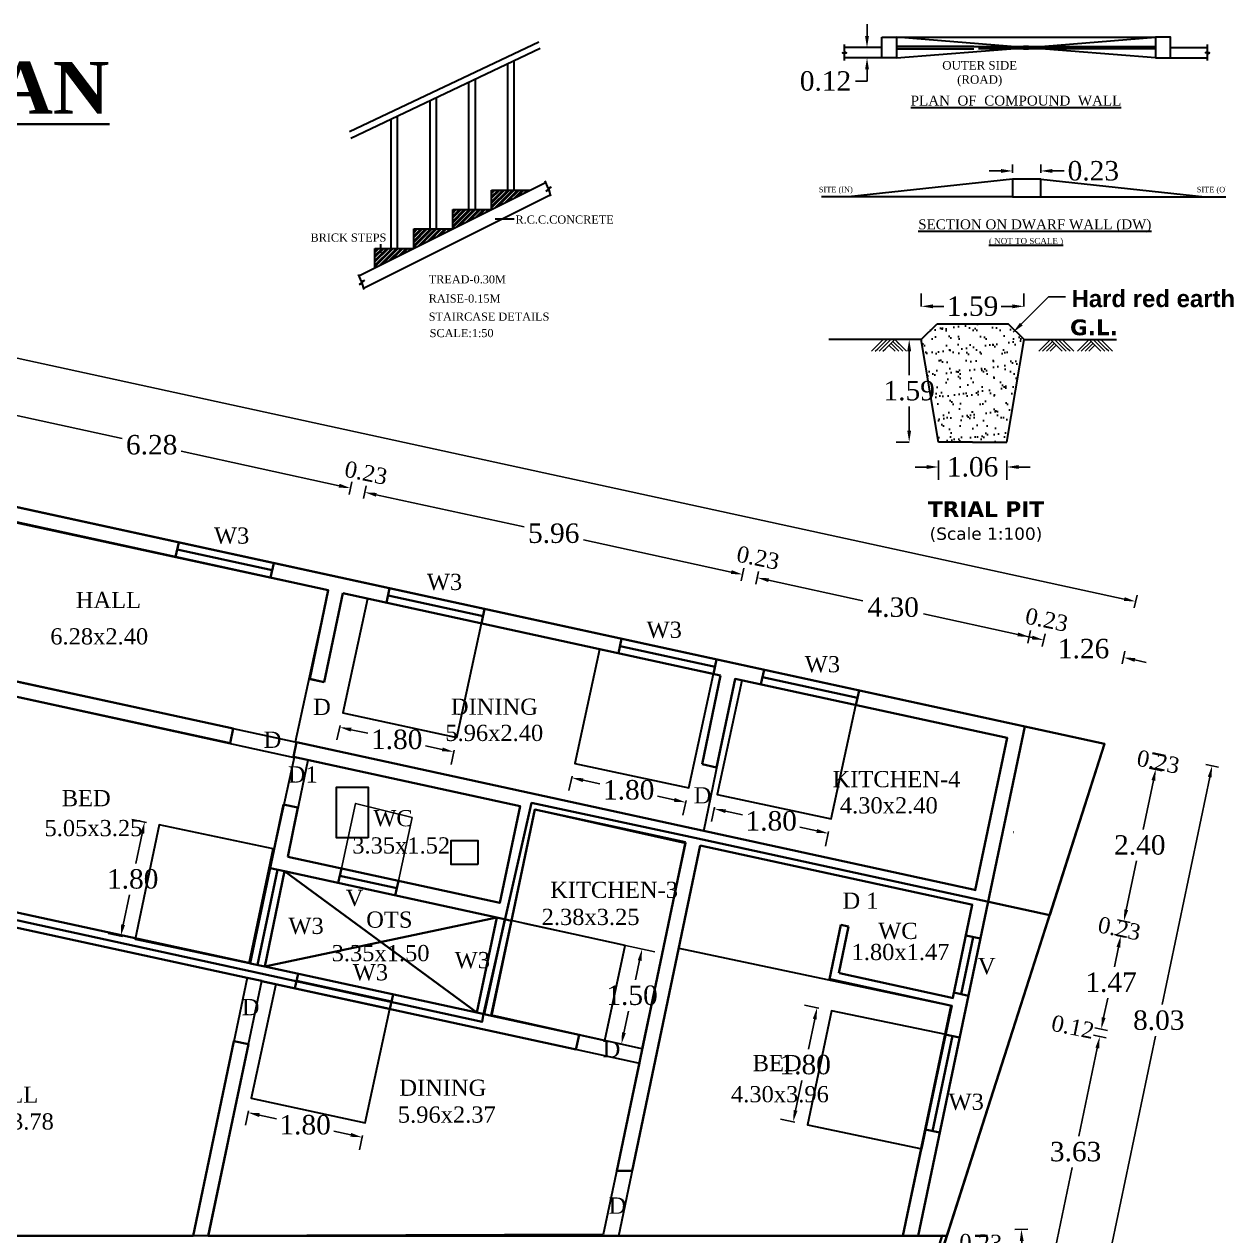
# Model space of a CAD drawing. Header units: metres. Extents: x 915 to 5569, y -1565 to 175.
# Drawn here: x 5459.63 to 5478.06, y -1426.22 to -1407.51 of the extents above; entities that cross this region are included whole.
import ezdxf

# ---------------------------------------------------------------- set-up
doc = ezdxf.new("R2010")
doc.units = ezdxf.units.M
doc.header["$MEASUREMENT"] = 0
doc.header["$PDMODE"] = 98
for name, color, linetype in [('BLK_1_FLR_1_BLT_UP_AREA', 18, 'Continuous'), ('BLK_1_FLR_1_BLT_UP_AREA_DEDUCT', 7, 'Continuous'), ('BLK_1_FLR_1_REGULAR_ROOM', 7, 'Continuous'), ('BLK_1_FLR_1_WATER_CLOSET', 3, 'Continuous'), ('BLK_1_FLR_2_ROOF_AREA', 54, 'Continuous'), ('MAIN_GATE', 57, 'Continuous'), ('TOILET_VENTILATION', 7, 'Continuous')]:
    doc.layers.add(name, color=color, linetype=linetype)
for name, color, linetype, lineweight in [('BLK_1_FLR_1_KITCHEN', 163, 'Continuous', 0), ('BLK_1_FLR_1_UNITFA_1', 7, 'Continuous', 0), ('BLK_1_FLR_1_WASH', 243, 'Continuous', 5)]:
    doc.layers.add(name, color=color, linetype=linetype, lineweight=lineweight)
doc.styles.add('SMS1', font='arialbd.ttf', dxfattribs={"height": 0.25})
doc.styles.get("Standard").update_dxf_attribs({"font": 'times.ttf'})
doc.dimstyles.get("Standard").update_dxf_attribs({"dimtxt": 0.3, "dimasz": 0.18, "dimexe": 0.1, "dimexo": 0.1, "dimgap": 0.09, "dimtad": 0, "dimtih": 1, "dimtoh": 1, "dimzin": 0, "dimdsep": 46, "dimtxsty": 'Standard', "dimcen": 0.09, "dimadec": 0, "dimazin": 0, "dimtfac": 1, "dimtofl": 0, "dimtmove": 0, "dimatfit": 3, "dimfxl": 0, "dimtolj": 1, "dimtzin": 0, "dimarcsym": 0})
doc.dimstyles.new('STANDARD$0', dxfattribs={"dimtxt": 0.3, "dimasz": 0.18, "dimexe": 0.1, "dimexo": 0.1, "dimgap": 0.09, "dimtad": 0, "dimtih": 1, "dimtoh": 1, "dimzin": 1, "dimdsep": 46, "dimtxsty": 'Standard', "dimcen": 0.1, "dimadec": 3, "dimazin": 0, "dimtfac": 1, "dimtofl": 0, "dimtmove": 0, "dimatfit": 3, "dimfxl": 0, "dimtolj": 1, "dimtzin": 0, "dimarcsym": 0})
pattern_1 = [(45, (4970.56544, -1279.58956), (-0.037123106, 0.037123106), []), (45, (4970.59019, -1279.58956), (-0.037123106, 0.037123106), [])]

# ---------------------------------------------------------------- blocks, each defined once
blk = doc.blocks.new('*D84')
at = {"color": 0, "lineweight": -2, "ltscale": 5}
for p, q in [((5458.506, -1413.437), (5458.548, -1413.242)), ((5458.703, -1413.378), (5461.14, -1413.909)), ((5464.487, -1414.638), (5462.05, -1414.107)), ((5464.642, -1414.774), (5464.685, -1414.578))]:
    blk.add_line(p, q, dxfattribs=at)
at = {"color": 0, "lineweight": 35, "ltscale": 5}
for points in [[(5458.709, -1413.349), (5458.696, -1413.407), (5458.527, -1413.34)], [(5464.494, -1414.608), (5464.481, -1414.667), (5464.663, -1414.676)]]:
    blk.add_solid(points, dxfattribs=at)
at = {"layer": 'Defpoints', "color": 0, "lineweight": 35, "ltscale": 5}
for p in [(5464.663, -1414.676), (5458.184, -1414.913), (5464.32, -1416.25)]:
    blk.add_point(p, dxfattribs=at)
at = {"color": 0, "lineweight": 35, "ltscale": 5, "insert": (5461.595, -1414.008), "char_height": 0.3, "attachment_point": 5}
blk.add_mtext('\\A1;6.28', dxfattribs=at)
blk = doc.blocks.new('*D85')
at = {"color": 0, "lineweight": -2, "ltscale": 5}
for p, q in [((5464.864, -1414.837), (5464.906, -1414.642)), ((5465.061, -1414.778), (5467.34, -1415.274)), ((5470.536, -1415.971), (5468.257, -1415.474)), ((5470.691, -1416.107), (5470.733, -1415.911))]:
    blk.add_line(p, q, dxfattribs=at)
at = {"color": 0, "lineweight": 35, "ltscale": 5}
for points in [[(5465.067, -1414.749), (5465.054, -1414.807), (5464.885, -1414.74)], [(5470.543, -1415.941), (5470.53, -1416), (5470.712, -1416.009)]]:
    blk.add_solid(points, dxfattribs=at)
at = {"layer": 'Defpoints', "color": 0, "lineweight": 35, "ltscale": 5}
for p in [(5470.712, -1416.009), (5464.545, -1416.299), (5470.373, -1417.568)]:
    blk.add_point(p, dxfattribs=at)
at = {"color": 0, "lineweight": 35, "ltscale": 5, "insert": (5467.798, -1415.374), "char_height": 0.3, "attachment_point": 5}
blk.add_mtext('\\A1;5.96', dxfattribs=at)
blk = doc.blocks.new('*D86')
at = {"color": 0, "lineweight": -2, "ltscale": 5}
for p, q in [((5470.916, -1416.156), (5470.958, -1415.96)), ((5471.113, -1416.096), (5472.569, -1416.413)), ((5474.958, -1416.934), (5473.501, -1416.616)), ((5475.112, -1417.07), (5475.155, -1416.874))]:
    blk.add_line(p, q, dxfattribs=at)
at = {"color": 0, "lineweight": 35, "ltscale": 5}
for points in [[(5471.119, -1416.067), (5471.106, -1416.125), (5470.937, -1416.058)], [(5474.964, -1416.904), (5474.951, -1416.963), (5475.134, -1416.972)]]:
    blk.add_solid(points, dxfattribs=at)
at = {"layer": 'Defpoints', "color": 0, "lineweight": 35, "ltscale": 5}
for p in [(5475.134, -1416.972), (5470.597, -1417.617), (5474.794, -1418.531)]:
    blk.add_point(p, dxfattribs=at)
at = {"color": 0, "lineweight": 35, "ltscale": 5, "insert": (5473.035, -1416.515), "char_height": 0.3, "attachment_point": 5}
blk.add_mtext('\\A1;4.30', dxfattribs=at)
blk = doc.blocks.new('*D87')
at = {"color": 0, "lineweight": -2, "ltscale": 5}
for p, q in [((5440.629, -1408.655), (5440.672, -1408.459)), ((5440.827, -1408.595), (5458.144, -1412.367)), ((5476.6, -1416.387), (5459.283, -1412.615)), ((5476.755, -1416.523), (5476.797, -1416.327))]:
    blk.add_line(p, q, dxfattribs=at)
at = {"color": 0, "lineweight": 35, "ltscale": 5}
for points in [[(5440.833, -1408.566), (5440.82, -1408.625), (5440.651, -1408.557)], [(5476.606, -1416.358), (5476.594, -1416.416), (5476.776, -1416.425)]]:
    blk.add_solid(points, dxfattribs=at)
at = {"layer": 'Defpoints', "color": 0, "lineweight": 35, "ltscale": 5}
for p in [(5440.172, -1410.755), (5476.776, -1416.425), (5476.297, -1418.623)]:
    blk.add_point(p, dxfattribs=at)
at = {"color": 0, "lineweight": 35, "ltscale": 5, "insert": (5458.713, -1412.491), "char_height": 0.3, "attachment_point": 5}
blk.add_mtext('\\A1;36.97', dxfattribs=at)
blk = doc.blocks.new('*D40')
at = {"color": 0, "lineweight": -2, "ltscale": 5}
for p, q in [((5475.181, -1416.982), (5475.005, -1416.944)), ((5475.335, -1417.118), (5475.378, -1416.923)), ((5476.567, -1417.386), (5476.609, -1417.191)), ((5476.764, -1417.327), (5476.94, -1417.365))]:
    blk.add_line(p, q, dxfattribs=at)
at = {"color": 0, "lineweight": 35, "ltscale": 5}
for points in [[(5475.187, -1416.953), (5475.174, -1417.011), (5475.357, -1417.02)], [(5476.77, -1417.298), (5476.757, -1417.356), (5476.588, -1417.289)]]:
    blk.add_solid(points, dxfattribs=at)
at = {"layer": 'Defpoints', "color": 0, "lineweight": 35, "ltscale": 5}
for p in [(5476.588, -1417.289), (5475.066, -1418.355), (5476.297, -1418.623)]:
    blk.add_point(p, dxfattribs=at)
at = {"color": 0, "lineweight": 35, "ltscale": 5, "insert": (5475.972, -1417.155), "char_height": 0.3, "attachment_point": 5}
blk.add_mtext('\\A1;1.26', dxfattribs=at)
blk = doc.blocks.new('*D50')
at = {"color": 0, "lineweight": -2, "ltscale": 5}
for p, q in [((5476.988, -1418.991), (5477.184, -1419.032)), ((5477.049, -1419.187), (5476.891, -1419.943)), ((5476.631, -1421.184), (5476.789, -1420.429)), ((5476.496, -1421.34), (5476.692, -1421.381))]:
    blk.add_line(p, q, dxfattribs=at)
at = {"color": 0, "lineweight": 35, "ltscale": 5}
for points in [[(5477.02, -1419.181), (5477.078, -1419.194), (5477.086, -1419.011)], [(5476.601, -1421.178), (5476.66, -1421.19), (5476.594, -1421.36)]]:
    blk.add_solid(points, dxfattribs=at)
at = {"layer": 'Defpoints', "color": 0, "lineweight": 35, "ltscale": 5}
for p in [(5474.794, -1418.531), (5477.086, -1419.011), (5474.302, -1420.88)]:
    blk.add_point(p, dxfattribs=at)
at = {"color": 0, "lineweight": 35, "ltscale": 5, "insert": (5476.84, -1420.186), "char_height": 0.3, "attachment_point": 5}
blk.add_mtext('\\A1;2.40', dxfattribs=at)
blk = doc.blocks.new('*D51')
at = {"color": 0, "lineweight": -2, "ltscale": 5}
for p, q in [((5476.449, -1421.565), (5476.645, -1421.606)), ((5476.51, -1421.762), (5476.447, -1422.062)), ((5476.282, -1422.848), (5476.345, -1422.548)), ((5476.148, -1423.004), (5476.343, -1423.045))]:
    blk.add_line(p, q, dxfattribs=at)
at = {"color": 0, "lineweight": 35, "ltscale": 5}
for points in [[(5476.48, -1421.755), (5476.539, -1421.768), (5476.547, -1421.585)], [(5476.253, -1422.842), (5476.312, -1422.854), (5476.245, -1423.024)]]:
    blk.add_solid(points, dxfattribs=at)
at = {"layer": 'Defpoints', "color": 0, "lineweight": 35, "ltscale": 5}
for p in [(5474.255, -1421.105), (5473.953, -1422.544), (5476.245, -1423.024)]:
    blk.add_point(p, dxfattribs=at)
at = {"color": 0, "lineweight": 35, "ltscale": 5, "insert": (5476.396, -1422.305), "char_height": 0.3, "attachment_point": 5}
blk.add_mtext('\\A1;1.47', dxfattribs=at)
blk = doc.blocks.new('*D52')
at = {"color": 0, "lineweight": -2, "ltscale": 5}
for p, q in [((5476.123, -1423.121), (5476.319, -1423.162)), ((5476.184, -1423.318), (5475.899, -1424.676)), ((5475.513, -1426.52), (5475.798, -1425.162)), ((5475.378, -1426.675), (5475.574, -1426.716))]:
    blk.add_line(p, q, dxfattribs=at)
at = {"color": 0, "lineweight": 35, "ltscale": 5}
for points in [[(5476.155, -1423.312), (5476.213, -1423.324), (5476.221, -1423.142)], [(5475.484, -1426.514), (5475.543, -1426.526), (5475.476, -1426.696)]]:
    blk.add_solid(points, dxfattribs=at)
at = {"layer": 'Defpoints', "color": 0, "lineweight": 35, "ltscale": 5}
for p in [(5473.929, -1422.662), (5473.184, -1426.216), (5475.476, -1426.696)]:
    blk.add_point(p, dxfattribs=at)
at = {"color": 0, "lineweight": 35, "ltscale": 5, "insert": (5475.849, -1424.919), "char_height": 0.3, "attachment_point": 5}
blk.add_mtext('\\A1;3.63', dxfattribs=at)
blk = doc.blocks.new('*D54')
at = {"color": 0, "lineweight": -2, "ltscale": 5}
for p, q in [((5474.913, -1426.121), (5475.113, -1426.114)), ((5475.018, -1426.297), (5475.091, -1428.542)), ((5475.18, -1431.273), (5475.107, -1429.028)), ((5475.086, -1431.456), (5475.286, -1431.45))]:
    blk.add_line(p, q, dxfattribs=at)
at = {"color": 0, "lineweight": 35, "ltscale": 5}
for points in [[(5475.048, -1426.296), (5474.988, -1426.298), (5475.013, -1426.117)], [(5475.21, -1431.272), (5475.15, -1431.274), (5475.186, -1431.453)]]:
    blk.add_solid(points, dxfattribs=at)
at = {"layer": 'Defpoints', "color": 0, "lineweight": 35, "ltscale": 5}
for p in [(5471.979, -1426.216), (5472.153, -1431.551), (5475.186, -1431.453)]:
    blk.add_point(p, dxfattribs=at)
at = {"color": 0, "lineweight": 35, "ltscale": 5, "insert": (5475.099, -1428.785), "char_height": 0.3, "attachment_point": 5}
blk.add_mtext('\\A1;5.34', dxfattribs=at)
blk = doc.blocks.new('*D55')
at = {"color": 0, "lineweight": -2, "ltscale": 5}
for p, q in [((5477.857, -1418.94), (5478.053, -1418.981)), ((5477.918, -1419.136), (5477.183, -1422.648)), ((5476.345, -1426.645), (5477.081, -1423.134)), ((5476.211, -1426.8), (5476.406, -1426.841))]:
    blk.add_line(p, q, dxfattribs=at)
at = {"color": 0, "lineweight": 35, "ltscale": 5}
for points in [[(5477.889, -1419.13), (5477.947, -1419.142), (5477.955, -1418.96)], [(5476.316, -1426.639), (5476.375, -1426.651), (5476.308, -1426.821)]]:
    blk.add_solid(points, dxfattribs=at)
at = {"layer": 'Defpoints', "color": 0, "lineweight": 35, "ltscale": 5}
for p in [(5475.066, -1418.355), (5473.419, -1426.216), (5476.308, -1426.821)]:
    blk.add_point(p, dxfattribs=at)
at = {"color": 0, "lineweight": 35, "ltscale": 5, "insert": (5477.132, -1422.891), "char_height": 0.3, "attachment_point": 5}
blk.add_mtext('\\A1;8.03', dxfattribs=at)
blk = doc.blocks.new('earth symbol')
at = {"lineweight": 0}
for p, q in [((-0.245, -0.133), (-0.112, 0)), ((-0.161, -0.274), (0.112, 0)), ((0.245, -0.133), (0.112, 0)), ((-0.569, -0.344), (-0.498, -0.274)), ((-0.498, -0.274), (-0.245, -0.02)), ((-0.457, -0.344), (-0.386, -0.274)), ((-0.386, -0.274), (-0.245, -0.133)), ((-0.344, -0.344), (-0.274, -0.274)), ((-0.274, -0.274), (-0.245, -0.245)), ((-0.245, -0.245), (0, 0)), ((-0.245, -0.02), (-0.225, 0)), ((-0.232, -0.344), (-0.161, -0.274)), ((0.12, -0.344), (-0.056, -0.168)), ((0.232, -0.344), (0, -0.112)), ((0.344, -0.344), (0.056, -0.056)), ((0.457, -0.344), (0.133, -0.02))]:
    blk.add_line(p, q, dxfattribs=at)
blk = doc.blocks.new('*D104')
at = {"color": 0}
for p, q in [((5473.468, -1411.869), (5473.468, -1411.669)), ((5475.053, -1411.869), (5475.053, -1411.669)), ((5473.648, -1411.869), (5473.818, -1411.869)), ((5474.873, -1411.869), (5474.703, -1411.869))]:
    blk.add_line(p, q, dxfattribs=at)
at = {"color": 0, "lineweight": 35}
for points in [[(5473.648, -1411.839), (5473.648, -1411.899), (5473.468, -1411.869)], [(5474.873, -1411.839), (5474.873, -1411.899), (5475.053, -1411.869)]]:
    blk.add_solid(points, dxfattribs=at)
at = {"layer": 'Defpoints', "color": 0, "lineweight": 35}
for p in [(5475.053, -1411.869), (5473.468, -1412.059), (5475.053, -1412.059)]:
    blk.add_point(p, dxfattribs=at)
at = {"color": 0, "lineweight": 30, "insert": (5474.26, -1411.869), "char_height": 0.3, "attachment_point": 5}
blk.add_mtext('\\A1;1.59', dxfattribs=at)
blk = doc.blocks.new('*D105')
at = {"color": 0}
for p, q in [((5473.552, -1414.349), (5473.372, -1414.349)), ((5473.732, -1414.249), (5473.732, -1414.549)), ((5474.789, -1414.249), (5474.789, -1414.549)), ((5474.969, -1414.349), (5475.149, -1414.349))]:
    blk.add_line(p, q, dxfattribs=at)
at = {"color": 0, "lineweight": 35}
for points in [[(5473.552, -1414.319), (5473.552, -1414.379), (5473.732, -1414.349)], [(5474.969, -1414.319), (5474.969, -1414.379), (5474.789, -1414.349)]]:
    blk.add_solid(points, dxfattribs=at)
at = {"layer": 'Defpoints', "color": 0, "lineweight": 35}
for p in [(5473.732, -1413.966), (5474.789, -1413.966), (5474.789, -1414.349)]:
    blk.add_point(p, dxfattribs=at)
at = {"color": 0, "lineweight": 30, "insert": (5474.26, -1414.349), "char_height": 0.3, "attachment_point": 5}
blk.add_mtext('\\A1;1.06', dxfattribs=at)
blk = doc.blocks.new('*D106')
at = {"color": 0}
for p, q in [((5473.282, -1412.381), (5473.482, -1412.381)), ((5473.282, -1412.561), (5473.282, -1412.93)), ((5473.282, -1413.786), (5473.282, -1413.416)), ((5473.282, -1413.966), (5473.082, -1413.966))]:
    blk.add_line(p, q, dxfattribs=at)
at = {"color": 0, "lineweight": 35}
for points in [[(5473.252, -1412.561), (5473.312, -1412.561), (5473.282, -1412.381)], [(5473.252, -1413.786), (5473.312, -1413.786), (5473.282, -1413.966)]]:
    blk.add_solid(points, dxfattribs=at)
at = {"layer": 'Defpoints', "color": 0, "lineweight": 35}
for p in [(5473.271, -1412.381), (5473.282, -1413.966), (5473.441, -1413.966)]:
    blk.add_point(p, dxfattribs=at)
at = {"color": 0, "lineweight": 30, "insert": (5473.282, -1413.173), "char_height": 0.3, "attachment_point": 5}
blk.add_mtext('\\A1;1.59', dxfattribs=at)
blk = doc.blocks.new('*D108')
at = {"color": 0, "lineweight": -2}
for p, q in [((5472.631, -1407.694), (5472.631, -1407.514)), ((5472.631, -1407.874), (5472.731, -1407.874)), ((5472.631, -1408.033), (5472.731, -1408.033)), ((5472.631, -1408.213), (5472.631, -1408.393)), ((5472.631, -1408.393), (5472.451, -1408.393))]:
    blk.add_line(p, q, dxfattribs=at)
at = {"color": 0, "lineweight": 35}
for points in [[(5472.601, -1407.694), (5472.661, -1407.694), (5472.631, -1407.874)], [(5472.601, -1408.213), (5472.661, -1408.213), (5472.631, -1408.033)]]:
    blk.add_solid(points, dxfattribs=at)
at = {"layer": 'Defpoints', "color": 0, "lineweight": 35}
for p in [(5472.592, -1407.874), (5472.592, -1408.033), (5472.631, -1408.033)]:
    blk.add_point(p, dxfattribs=at)
at = {"color": 0, "lineweight": 30, "insert": (5471.991, -1408.393), "char_height": 0.3, "attachment_point": 5}
blk.add_mtext('\\A1;0.12', dxfattribs=at)
blk = doc.blocks.new('*D109')
at = {"color": 0, "lineweight": -2}
for p, q in [((5474.877, -1409.808), (5474.877, -1409.679)), ((5475.312, -1409.808), (5475.312, -1409.679)), ((5474.697, -1409.779), (5474.517, -1409.779)), ((5475.492, -1409.779), (5475.672, -1409.779))]:
    blk.add_line(p, q, dxfattribs=at)
at = {"color": 0, "lineweight": 35}
for points in [[(5474.697, -1409.749), (5474.697, -1409.809), (5474.877, -1409.779)], [(5475.492, -1409.749), (5475.492, -1409.809), (5475.312, -1409.779)]]:
    blk.add_solid(points, dxfattribs=at)
at = {"layer": 'Defpoints', "color": 0, "lineweight": 35}
for p in [(5475.312, -1409.779), (5474.877, -1409.908), (5475.312, -1409.908)]:
    blk.add_point(p, dxfattribs=at)
at = {"color": 0, "lineweight": 30, "insert": (5476.123, -1409.779), "char_height": 0.3, "attachment_point": 5}
blk.add_mtext('\\A1;0.23', dxfattribs=at)
blk = doc.blocks.new('*D147')
at = {"color": 0}
for p, q in [((5470.279, -1419.598), (5470.231, -1419.82)), ((5470.449, -1419.662), (5470.709, -1419.718)), ((5471.856, -1419.966), (5471.596, -1419.91)), ((5472.038, -1419.978), (5471.99, -1420.2))]:
    blk.add_line(p, q, dxfattribs=at)
at = {"color": 0, "lineweight": 35}
for points in [[(5470.455, -1419.633), (5470.443, -1419.691), (5470.273, -1419.624)], [(5471.863, -1419.937), (5471.85, -1419.996), (5472.032, -1420.004)]]:
    blk.add_solid(points, dxfattribs=at)
at = {"layer": 'Defpoints', "color": 0, "lineweight": 35}
for p in [(5470.321, -1419.402), (5472.08, -1419.782), (5472.032, -1420.004)]:
    blk.add_point(p, dxfattribs=at)
at = {"color": 0, "lineweight": 30, "insert": (5471.153, -1419.814), "char_height": 0.3, "attachment_point": 5}
blk.add_mtext('\\A1;1.80', dxfattribs=at)
blk = doc.blocks.new('*D148')
at = {"color": 0}
for p, q in [((5468.08, -1419.119), (5468.032, -1419.341)), ((5468.25, -1419.183), (5468.51, -1419.239)), ((5469.658, -1419.487), (5469.398, -1419.431)), ((5469.839, -1419.499), (5469.792, -1419.721))]:
    blk.add_line(p, q, dxfattribs=at)
at = {"color": 0, "lineweight": 35}
for points in [[(5468.257, -1419.154), (5468.244, -1419.213), (5468.074, -1419.145)], [(5469.664, -1419.458), (5469.651, -1419.517), (5469.834, -1419.525)]]:
    blk.add_solid(points, dxfattribs=at)
at = {"layer": 'Defpoints', "color": 0, "lineweight": 35}
for p in [(5468.122, -1418.923), (5469.882, -1419.303), (5469.834, -1419.525)]:
    blk.add_point(p, dxfattribs=at)
at = {"color": 0, "lineweight": 30, "insert": (5468.954, -1419.335), "char_height": 0.3, "attachment_point": 5}
blk.add_mtext('\\A1;1.80', dxfattribs=at)
blk = doc.blocks.new('*D149')
at = {"color": 0}
for p, q in [((5464.501, -1418.339), (5464.454, -1418.561)), ((5464.672, -1418.404), (5464.932, -1418.46)), ((5466.079, -1418.708), (5465.819, -1418.652)), ((5466.261, -1418.719), (5466.213, -1418.941))]:
    blk.add_line(p, q, dxfattribs=at)
at = {"color": 0, "lineweight": 35}
for points in [[(5464.678, -1418.375), (5464.665, -1418.433), (5464.496, -1418.366)], [(5466.086, -1418.679), (5466.073, -1418.737), (5466.255, -1418.746)]]:
    blk.add_solid(points, dxfattribs=at)
at = {"layer": 'Defpoints', "color": 0, "lineweight": 35}
for p in [(5464.544, -1418.144), (5466.303, -1418.524), (5466.255, -1418.746)]:
    blk.add_point(p, dxfattribs=at)
at = {"color": 0, "lineweight": 30, "insert": (5465.375, -1418.556), "char_height": 0.3, "attachment_point": 5}
blk.add_mtext('\\A1;1.80', dxfattribs=at)
blk = doc.blocks.new('*D150')
at = {"color": 0}
for p, q in [((5461.513, -1419.834), (5461.29, -1419.788)), ((5461.449, -1420.005), (5461.353, -1420.467)), ((5461.154, -1421.414), (5461.251, -1420.953)), ((5461.144, -1421.596), (5460.922, -1421.55))]:
    blk.add_line(p, q, dxfattribs=at)
at = {"color": 0, "lineweight": 35}
for points in [[(5461.42, -1419.999), (5461.479, -1420.011), (5461.486, -1419.829)], [(5461.125, -1421.408), (5461.184, -1421.42), (5461.118, -1421.59)]]:
    blk.add_solid(points, dxfattribs=at)
at = {"layer": 'Defpoints', "color": 0, "lineweight": 35}
for p in [(5461.708, -1419.875), (5461.118, -1421.59), (5461.34, -1421.637)]:
    blk.add_point(p, dxfattribs=at)
at = {"color": 0, "lineweight": 30, "insert": (5461.302, -1420.71), "char_height": 0.3, "attachment_point": 5}
blk.add_mtext('\\A1;1.80', dxfattribs=at)
blk = doc.blocks.new('*D151')
at = {"color": 0}
for p, q in [((5471.887, -1422.701), (5471.665, -1422.654)), ((5471.824, -1422.872), (5471.727, -1423.333)), ((5471.529, -1424.281), (5471.626, -1423.819)), ((5471.519, -1424.463), (5471.296, -1424.416))]:
    blk.add_line(p, q, dxfattribs=at)
at = {"color": 0, "lineweight": 35}
for points in [[(5471.795, -1422.865), (5471.853, -1422.878), (5471.861, -1422.695)], [(5471.5, -1424.275), (5471.558, -1424.287), (5471.492, -1424.457)]]:
    blk.add_solid(points, dxfattribs=at)
at = {"layer": 'Defpoints', "color": 0, "lineweight": 35}
for p in [(5472.083, -1422.742), (5471.492, -1424.457), (5471.715, -1424.504)]:
    blk.add_point(p, dxfattribs=at)
at = {"color": 0, "lineweight": 30, "insert": (5471.677, -1423.576), "char_height": 0.3, "attachment_point": 5}
blk.add_mtext('\\A1;1.80', dxfattribs=at)
blk = doc.blocks.new('*D152')
at = {"color": 0}
for p, q in [((5463.088, -1424.289), (5463.041, -1424.511)), ((5463.259, -1424.353), (5463.519, -1424.41)), ((5464.666, -1424.658), (5464.406, -1424.601)), ((5464.848, -1424.669), (5464.8, -1424.891))]:
    blk.add_line(p, q, dxfattribs=at)
at = {"color": 0, "lineweight": 35}
for points in [[(5463.265, -1424.324), (5463.252, -1424.383), (5463.083, -1424.315)], [(5464.673, -1424.628), (5464.66, -1424.687), (5464.842, -1424.696)]]:
    blk.add_solid(points, dxfattribs=at)
at = {"layer": 'Defpoints', "color": 0, "lineweight": 35}
for p in [(5463.131, -1424.093), (5464.89, -1424.474), (5464.842, -1424.696)]:
    blk.add_point(p, dxfattribs=at)
at = {"color": 0, "lineweight": 30, "insert": (5463.962, -1424.505), "char_height": 0.3, "attachment_point": 5}
blk.add_mtext('\\A1;1.80', dxfattribs=at)
blk = doc.blocks.new('*D154')
at = {"color": 0}
for p, q in [((5467.339, -1421.394), (5469.357, -1421.834)), ((5469.123, -1421.967), (5469.059, -1422.263)), ((5468.88, -1423.081), (5468.953, -1422.749)), ((5467.022, -1422.86), (5469.037, -1423.299))]:
    blk.add_line(p, q, dxfattribs=at)
at = {"color": 0, "lineweight": 35}
for points in [[(5469.094, -1421.961), (5469.152, -1421.973), (5469.161, -1421.791)], [(5468.851, -1423.075), (5468.91, -1423.087), (5468.842, -1423.257)]]:
    blk.add_solid(points, dxfattribs=at)
at = {"layer": 'Defpoints', "color": 0, "lineweight": 35}
for p in [(5467.144, -1421.352), (5469.161, -1421.791), (5466.826, -1422.818)]:
    blk.add_point(p, dxfattribs=at)
at = {"color": 0, "lineweight": 30, "insert": (5469.006, -1422.506), "char_height": 0.3, "attachment_point": 5}
blk.add_mtext('\\A1;1.50', dxfattribs=at)

msp = doc.modelspace()

# ---------------------------------------------------------------- hatches: boundary and pattern name
at = {"linetype": 'ByBlock', "lineweight": 30}
h = msp.add_hatch(dxfattribs=at)
h.set_pattern_fill('ANSI32', scale=0.14, style=0)
h.set_pattern_definition(pattern_1)
h.paths.add_polyline_path([(5467.4397, -1410.07487), (5466.8397, -1410.07487), (5466.8397, -1410.37487)])
h = msp.add_hatch(dxfattribs=at)
h.set_pattern_fill('ANSI32', scale=0.14, style=0)
h.set_pattern_definition(pattern_1)
h.paths.add_polyline_path([(5466.2397, -1410.37487), (5466.2397, -1410.67487), (5466.8397, -1410.37487)])
h = msp.add_hatch(dxfattribs=at)
h.set_pattern_fill('ANSI32', scale=0.14, style=0)
h.set_pattern_definition(pattern_1)
h.paths.add_polyline_path([(5465.6397, -1410.67487), (5465.6397, -1410.97487), (5466.2397, -1410.67487)])
h = msp.add_hatch(dxfattribs=at)
h.set_pattern_fill('ANSI32', scale=0.14, style=0)
h.set_pattern_definition(pattern_1)
h.paths.add_polyline_path([(5465.0397, -1410.97487), (5465.0397, -1411.27487), (5465.6397, -1410.97487)])
at = {"lineweight": 30}
h = msp.add_hatch(dxfattribs=at)
h.set_pattern_fill('AR-SAND', scale=0.005284, style=0)
h.set_pattern_definition([(37.5, (3836.54462, -2439.24059), (-0.008455264, 0.258627334), [0, -0.204021538, 0, -0.228181983, 0, -0.21811513]), (7.5, (3836.5446, -2439.2406), (0.23754774, 0.3788017), [0, -0.11006425, 0, -0.183887833, 0, -0.070467965]), (327.5, (3836.37952, -2439.2406), (0.417994922, 0.00075947), [0, -0.067112348, 0, -0.241604452, 0, -0.315428035]), (317.5, (3836.37952, -2439.2406), (0.403496585, 0.11780559), [0, -0.033556174, 0, -0.15838514, 0, -0.18120334])])
h.paths.add_polyline_path([(5475.05316, -1412.3808), (5474.81008, -1412.13772), (5473.71092, -1412.13772), (5473.46783, -1412.3808), (5473.73205, -1413.96613), (5474.2605, -1413.96613), (5474.78894, -1413.96613)])

# ---------------------------------------------------------------- linework, layer by layer
at = {"color": 7, "linetype": 'ByBlock', "lineweight": 30}
for p, q in [((5464.64858, -1409.16791), (5467.56884, -1407.78462)), ((5464.66533, -1409.27062), (5467.58813, -1407.88614)), ((5467.0897, -1410.07487), (5467.0897, -1408.12224)), ((5467.1897, -1410.07487), (5467.1897, -1408.07487)), ((5466.4897, -1410.37487), (5466.4897, -1408.40645)), ((5466.5897, -1410.37487), (5466.5897, -1408.35908)), ((5465.8897, -1410.67487), (5465.8897, -1408.69066)), ((5465.9897, -1410.67487), (5465.9897, -1408.64329)), ((5465.3897, -1410.97487), (5465.3897, -1408.9275)), ((5465.2897, -1410.97487), (5465.2897, -1408.97487)), ((5464.78925, -1411.40009), (5467.67069, -1409.95937)), ((5466.8397, -1410.37487), (5466.8397, -1410.07487)), ((5466.8397, -1410.07487), (5467.4397, -1410.07487)), ((5467.6594, -1409.93406), (5467.7094, -1410.0462)), ((5467.75784, -1410.02225), (5467.67805, -1410.09069)), ((5467.67805, -1410.09069), (5467.71979, -1410.06948)), ((5467.7094, -1410.0462), (5467.75784, -1410.02225)), ((5467.71979, -1410.06948), (5467.74953, -1410.16922)), ((5464.86153, -1411.58756), (5467.74287, -1410.14689)), ((5466.2397, -1410.67487), (5466.2397, -1410.37487)), ((5466.2397, -1410.37487), (5466.8397, -1410.37487)), ((5466.89641, -1410.51847), (5467.1871, -1410.51847)), ((5465.6397, -1410.97487), (5465.6397, -1410.67487)), ((5465.6397, -1410.67487), (5466.2397, -1410.67487)), ((5465.0397, -1411.27487), (5465.0397, -1410.97487)), ((5465.0397, -1410.97487), (5465.6397, -1410.97487)), ((5465.1319, -1411.04211), (5465.1319, -1410.91117)), ((5464.77831, -1411.37557), (5464.82831, -1411.48771)), ((5464.87675, -1411.46376), (5464.79696, -1411.5322)), ((5464.79696, -1411.5322), (5464.8387, -1411.51099)), ((5464.82831, -1411.48771), (5464.87675, -1411.46376)), ((5464.8387, -1411.51099), (5464.86844, -1411.61073))]:
    msp.add_line(p, q, dxfattribs=at)
at = {"lineweight": 30}
for p, q in [((5473.087, -1407.71614), (5473.087, -1407.89269)), ((5475.04785, -1407.87139), (5473.087, -1407.71614)), ((5475.12396, -1407.87125), (5477.08312, -1407.71614)), ((5472.85907, -1407.87433), (5472.28504, -1407.87433)), ((5472.85907, -1408.03253), (5472.28504, -1408.03253)), ((5474.27701, -1407.85598), (5473.087, -1407.85598)), ((5473.087, -1407.85598), (5477.08312, -1407.85598)), ((5473.087, -1408.03253), (5475.04785, -1407.87728)), ((5473.087, -1407.89269), (5474.27701, -1407.89269)), ((5477.08312, -1407.89269), (5474.35312, -1407.89269)), ((5475.04785, -1407.89269), (5475.04785, -1407.85598)), ((5475.04785, -1407.89269), (5475.04785, -1407.85598)), ((5475.12396, -1407.89269), (5475.12396, -1407.85598)), ((5477.08312, -1408.03253), (5475.12396, -1407.87741)), ((5477.31105, -1407.87433), (5477.88509, -1407.87433)), ((5477.31105, -1408.03253), (5477.88509, -1408.03253)), ((5474.87708, -1409.90765), (5472.34677, -1410.18102)), ((5475.31169, -1409.90765), (5477.842, -1410.18102)), ((5474.87708, -1410.18102), (5471.93058, -1410.18102)), ((5475.31169, -1410.18102), (5478.2582, -1410.18102))]:
    msp.add_line(p, q, dxfattribs=at)
at = {"lineweight": 35, "ltscale": 5}
for p, q in [((5476.2972, -1418.62315), (5440.17199, -1410.75492)), ((5464.32046, -1416.24996), (5455.36189, -1414.29874)), ((5461.96479, -1415.73688), (5462.01374, -1415.51215)), ((5463.45491, -1415.94374), (5461.98927, -1415.62452)), ((5463.43043, -1416.05611), (5463.47938, -1415.83137)), ((5464.32046, -1416.24996), (5464.03343, -1417.62026)), ((5465.21761, -1416.44536), (5465.26656, -1416.22063)), ((5464.5452, -1416.29891), (5464.25817, -1417.66921)), ((5470.37252, -1417.56812), (5464.5452, -1416.29891)), ((5466.70772, -1416.65222), (5465.24208, -1416.333)), ((5466.68325, -1416.76458), (5466.7322, -1416.53985)), ((5468.79622, -1417.2248), (5468.84517, -1417.00007)), ((5470.28633, -1417.43166), (5468.82069, -1417.11243)), ((5470.26186, -1417.54402), (5470.31081, -1417.31929)), ((5462.85129, -1418.38623), (5458.6692, -1417.47535)), ((5470.37252, -1417.56812), (5470.08549, -1418.93843)), ((5470.99488, -1417.70368), (5471.04383, -1417.47895)), ((5462.80413, -1418.61135), (5458.84678, -1417.74943)), ((5464.25817, -1417.66921), (5464.03343, -1417.62026)), ((5464.25817, -1417.66921), (5464.04123, -1417.62196)), ((5470.59726, -1417.61707), (5470.31023, -1418.98738)), ((5474.794, -1418.53114), (5470.59726, -1417.61707)), ((5472.48499, -1417.91053), (5471.01936, -1417.59131)), ((5472.46052, -1418.0229), (5472.50947, -1417.79817)), ((5462.85129, -1418.38623), (5462.80413, -1418.61135)), ((5475.06589, -1418.35497), (5473.41933, -1426.21581)), ((5463.82841, -1418.59905), (5463.78126, -1418.82418)), ((5474.31301, -1420.88265), (5463.82841, -1418.59905)), ((5476.2972, -1418.62315), (5471.83161, -1432.55322)), ((5473.8632, -1426.21581), (5476.2972, -1418.62315)), ((5474.794, -1418.53114), (5474.30195, -1420.88024)), ((5467.27936, -1419.58608), (5463.78126, -1418.82418)), ((5477.03525, -1418.76561), (5477.231, -1418.80661)), ((5470.31023, -1418.98738), (5470.08549, -1418.93843)), ((5476.98809, -1418.99073), (5477.18385, -1419.03173)), ((5463.62749, -1419.55827), (5463.11412, -1422.00917)), ((5463.85223, -1419.60722), (5463.62165, -1419.557)), ((5463.85223, -1419.60722), (5463.69354, -1420.36481)), ((5467.27936, -1419.58608), (5466.96691, -1421.07777)), ((5467.5041, -1419.63503), (5466.83696, -1422.82002)), ((5469.83332, -1420.14234), (5467.5041, -1419.63503)), ((5474.89879, -1419.98679), (5474.891, -1419.98509)), ((5469.83332, -1420.14234), (5468.77061, -1425.21581)), ((5466.96691, -1421.07777), (5463.69354, -1420.36481)), ((5470.05806, -1420.19129), (5469.0056, -1425.21581)), ((5474.26585, -1421.10777), (5470.05806, -1420.19129)), ((5463.42127, -1420.54278), (5463.64639, -1420.58993)), ((5464.47215, -1420.76979), (5464.5211, -1420.54506)), ((5463.22631, -1422.0345), (5463.53383, -1420.56636)), ((5463.64639, -1420.58993), (5463.33885, -1422.05812)), ((5466.91975, -1421.30289), (5463.64639, -1420.58993)), ((5466.61222, -1422.77107), (5463.64639, -1420.58993)), ((5464.49662, -1420.65742), (5465.37601, -1420.84896)), ((5465.35153, -1420.96132), (5465.40048, -1420.73659)), ((5463.06696, -1422.23429), (5456.70589, -1420.84882)), ((5463.11412, -1422.00917), (5458.17964, -1420.93442)), ((5474.25479, -1421.10536), (5473.95341, -1422.54418)), ((5463.33885, -1422.05812), (5466.91975, -1421.30289)), ((5466.91975, -1421.30289), (5466.61222, -1422.77107)), ((5466.91973, -1421.30298), (5467.14447, -1421.35193)), ((5466.72459, -1422.79555), (5467.04381, -1421.32991)), ((5472.22816, -1421.41552), (5472.05273, -1422.25302)), ((5472.34541, -1421.44106), (5472.19459, -1422.1611)), ((5472.34541, -1421.44106), (5472.22816, -1421.41552)), ((5474.08295, -1422.48669), (5474.26746, -1421.60581)), ((5474.15491, -1421.58223), (5474.38002, -1421.62939)), ((5469.72592, -1421.77693), (5469.71329, -1421.77418)), ((5463.11375, -1422.01092), (5463.33886, -1422.05807)), ((5466.61222, -1422.77107), (5463.33885, -1422.05812)), ((5463.06696, -1422.23429), (5463.29208, -1422.28145)), ((5463.80459, -1422.39495), (5463.85354, -1422.17022)), ((5473.96447, -1422.54659), (5472.20565, -1422.16351)), ((5468.1419, -1423.33964), (5463.2917, -1422.28324)), ((5463.82907, -1422.28259), (5465.29471, -1422.60181)), ((5473.93987, -1422.66404), (5472.06379, -1422.25543)), ((5465.27023, -1422.71417), (5465.31918, -1422.48944)), ((5473.97039, -1422.46312), (5474.19551, -1422.51027)), ((5466.61222, -1422.77107), (5466.83696, -1422.82002)), ((5473.92881, -1422.66164), (5473.18434, -1426.21581)), ((5468.18905, -1423.11451), (5466.83696, -1422.82002)), ((5468.18905, -1423.11451), (5468.14026, -1423.34744)), ((5473.64027, -1424.60009), (5473.94779, -1423.13195)), ((5473.83523, -1423.10837), (5474.06035, -1423.15552)), ((5462.86195, -1423.21305), (5462.23298, -1426.21581)), ((5463.08706, -1423.2602), (5462.46797, -1426.21581)), ((5462.86195, -1423.21305), (5463.08706, -1423.2602)), ((5473.52771, -1424.57651), (5473.75283, -1424.62366)), ((5462.75851, -1424.82875), (5462.47079, -1426.20234)), ((5468.77061, -1425.21581), (5469.0056, -1425.21581)), ((5455.81669, -1426.21581), (5462.23298, -1426.21581)), ((5462.46797, -1426.21581), (5473.8632, -1426.21581)), ((5474.2985, -1426.21581), (5474.48844, -1426.21581))]:
    msp.add_line(p, q, dxfattribs=at)
at = {"color": 7, "lineweight": 30}
for p, q in [((5473.46783, -1412.3808), (5473.71092, -1412.13772)), ((5473.71092, -1412.13772), (5474.81008, -1412.13772)), ((5475.05316, -1412.3808), (5474.81008, -1412.13772)), ((5473.46783, -1412.3808), (5472.04052, -1412.3808)), ((5473.73205, -1413.96613), (5473.46783, -1412.3808)), ((5474.78894, -1413.96613), (5475.05316, -1412.3808)), ((5475.05316, -1412.3808), (5476.48047, -1412.3808)), ((5474.2605, -1413.96613), (5473.73205, -1413.96613)), ((5474.2605, -1413.96613), (5474.78894, -1413.96613))]:
    msp.add_line(p, q, dxfattribs=at)
at = {"lineweight": 30}
for points in [[(5472.28504, -1408.07398), (5472.28504, -1407.97127), (5472.2527, -1407.95479), (5472.3146, -1407.95479), (5472.28504, -1407.93762), (5472.28504, -1407.82722)], [(5477.88509, -1408.07398), (5477.88509, -1407.97127), (5477.91743, -1407.95479), (5477.85552, -1407.95479), (5477.88509, -1407.93762), (5477.88509, -1407.82722)]]:
    msp.add_lwpolyline(points, dxfattribs=at)
for points in [[(5472.85907, -1407.71614), (5473.087, -1407.71614), (5473.087, -1408.03253), (5472.85907, -1408.03253)], [(5477.08312, -1408.03253), (5477.31105, -1408.03253), (5477.31105, -1407.71614), (5477.08312, -1407.71614)], [(5475.04785, -1407.89269), (5475.12396, -1407.89269), (5475.12396, -1407.85598), (5475.04785, -1407.85598)], [(5474.87708, -1410.18102), (5475.31169, -1410.18102), (5475.31169, -1409.90765), (5474.87708, -1409.90765)]]:
    msp.add_lwpolyline(points, close=True, dxfattribs=at)
at = {"linetype": 'ByBlock', "lineweight": 35}
msp.add_lwpolyline([(5458.00617, -1414.64116), (5476.2972, -1418.62315), (5475.45038, -1421.26475), (5469.97453, -1420.07533), (5467.45677, -1419.53529), (5466.71172, -1422.81784), (5466.69294, -1422.91578), (5456.72946, -1420.73626), (5455.37659, -1420.42919), (5455.83854, -1418.39399), (5457.15981, -1418.68177)], close=True, dxfattribs=at)
at = {"color": 1, "lineweight": 30}
for points in [[(5466.68325, -1416.76458), (5464.92384, -1416.38446), (5464.54371, -1418.14386), (5466.30312, -1418.52399)], [(5470.26186, -1417.54402), (5468.50245, -1417.16389), (5468.12233, -1418.9233), (5469.88173, -1419.30342)], [(5472.46052, -1418.0229), (5470.70112, -1417.64277), (5470.32099, -1419.40218), (5472.08039, -1419.7823)], [(5463.10168, -1422.00551), (5463.4702, -1420.24364), (5461.70833, -1419.87512), (5461.33981, -1421.63699)], [(5468.58499, -1423.2009), (5468.90241, -1421.73482), (5467.14364, -1421.35175), (5466.82622, -1422.81784)], [(5473.18434, -1426.21581), (5468.79977, -1426.21581), (5469.72592, -1421.77693), (5473.93987, -1422.66404)], [(5468.55899, -1426.19851), (5462.46797, -1426.21581), (5463.2921, -1422.28145), (5469.11882, -1423.55342)], [(5465.27023, -1422.71417), (5463.51083, -1422.33405), (5463.1307, -1424.09345), (5464.8901, -1424.47358)], [(5473.4764, -1424.87227), (5473.84492, -1423.1104), (5472.08305, -1422.74188), (5471.71453, -1424.50375)]]:
    msp.add_lwpolyline(points, close=True, dxfattribs=at)
at = {"lineweight": 35, "ltscale": 5}
msp.add_lwpolyline([(5462.75851, -1424.82875), (5462.47079, -1426.20234)], dxfattribs=at)
at = {"layer": 'BLK_1_FLR_1_BLT_UP_AREA', "color": 6, "lineweight": 30}
msp.add_lwpolyline([(5440.17199, -1410.75492), (5476.2972, -1418.62315), (5473.78947, -1426.44581), (5436.88427, -1426.45074)], close=True, dxfattribs=at)
at = {"layer": 'BLK_1_FLR_1_BLT_UP_AREA', "color": 18, "lineweight": 35, "ltscale": 5}
msp.add_lwpolyline([(5436.88427, -1426.21828), (5473.78947, -1426.21335), (5471.83161, -1432.55322), (5435.60602, -1432.55322)], close=True, dxfattribs=at)
at = {"layer": 'BLK_1_FLR_1_BLT_UP_AREA_DEDUCT', "color": 6}
msp.add_lwpolyline([(5463.64639, -1420.58993), (5466.91975, -1421.30289), (5466.61222, -1422.77107), (5463.33885, -1422.05812)], close=True, dxfattribs=at)
at = {"layer": 'BLK_1_FLR_1_KITCHEN', "color": 1, "lineweight": 30}
for points in [[(5474.30195, -1420.88024), (5470.11247, -1419.96933), (5470.59913, -1417.62065), (5474.794, -1418.53114)], [(5469.15816, -1423.33259), (5466.83682, -1422.81299), (5467.5041, -1419.63503), (5469.83083, -1420.15421)]]:
    msp.add_lwpolyline(points, close=True, dxfattribs=at)
at = {"layer": 'BLK_1_FLR_1_REGULAR_ROOM', "color": 1, "lineweight": 30}
for points in [[(5458.17976, -1414.92165), (5464.32046, -1416.24996), (5463.80971, -1418.59498), (5457.69277, -1417.27185)], [(5458.84742, -1417.75415), (5463.79284, -1418.83209), (5463.10129, -1422.00718), (5458.17964, -1420.93442)], [(5456.9492, -1420.90182), (5463.06696, -1422.23429), (5462.23298, -1426.21581), (5455.81669, -1426.21581)]]:
    msp.add_lwpolyline(points, close=True, dxfattribs=at)
at = {"layer": 'BLK_1_FLR_1_UNITFA_1', "color": 234, "lineweight": 30}
msp.add_lwpolyline([(5440.17199, -1410.75492), (5476.2972, -1418.62315), (5473.8632, -1426.21581), (5436.9339, -1426.21581)], close=True, dxfattribs=at)
at = {"layer": 'BLK_1_FLR_1_WASH', "color": 56, "lineweight": 30}
msp.add_lwpolyline([(5464.93258, -1420.07472), (5464.44397, -1420.07472), (5464.44397, -1419.29006), (5464.93258, -1419.29006)], close=True, dxfattribs=at)
at = {"layer": 'BLK_1_FLR_1_WASH', "color": 55, "lineweight": 30}
msp.add_lwpolyline([(5466.62713, -1420.48387), (5466.21793, -1420.48387), (5466.21793, -1420.11254), (5466.62713, -1420.11254)], close=True, dxfattribs=at)
at = {"layer": 'BLK_1_FLR_1_WATER_CLOSET', "color": 1, "lineweight": 30}
msp.add_lwpolyline([(5463.69426, -1420.36384), (5466.96705, -1421.07892), (5467.27936, -1419.58608), (5464.00544, -1418.8758)], close=True, dxfattribs=at)
at = {"layer": 'BLK_1_FLR_2_ROOF_AREA', "color": 54}
msp.add_lwpolyline([(5440.17199, -1410.75492), (5476.2972, -1418.62315), (5473.78947, -1426.44581), (5436.88427, -1426.45074)], close=True, dxfattribs=at)
at = {"layer": 'MAIN_GATE', "color": 57, "lineweight": 30}
msp.add_lwpolyline([(5473.087, -1407.71614), (5477.08312, -1407.71614)], dxfattribs=at)
at = {"layer": 'TOILET_VENTILATION', "color": 6}
msp.add_lwpolyline([(5465.61328, -1419.75954), (5464.74, -1419.54153), (5464.52153, -1420.5446), (5465.40047, -1420.73664)], close=True, dxfattribs=at)

# ---------------------------------------------------------------- block references
at = {"color": 7, "lineweight": 30, "yscale": 0.52844368436743, "zscale": 0.52844368436743}
for p, xscale in [((5472.99954, -1412.3808), 0.52844368436743), ((5475.52146, -1412.3808), -0.52844368436743), ((5476.11826, -1412.3808), -0.52844368436743)]:
    msp.add_blockref('earth symbol', p, dxfattribs=dict(at, xscale=xscale))

# ---------------------------------------------------------------- texts
at = {"color": 7, "linetype": 'ByBlock', "lineweight": 30}
for s, p in [('R.C.C.CONCRETE', (5467.20815, -1410.59175)), ('BRICK STEPS', (5464.04564, -1410.87001)), ('TREAD-0.30M', (5465.86912, -1411.51442)), ('RAISE-0.15M', (5465.86912, -1411.81085)), ('STAIRCASE DETAILS', (5465.86912, -1412.0899)), ('SCALE:1:50', (5465.88348, -1412.34447))]:
    msp.add_text(s, height=0.125, dxfattribs=at).set_placement(p)
at = {"lineweight": 35}
for s, rotation, p in [('0.23', 348.404833, (5464.55342, -1414.49394)), ('0.23', 348.404833, (5470.60186, -1415.80512)), ('0.23', 348.404833, (5475.05527, -1416.76206)), ('0.23', 348.404833, (5476.77618, -1418.95478)), ('0.23', 348.404833, (5476.17571, -1421.52757)), ('0.12', 348.404833, (5475.45818, -1423.04639)), ('0.23', 358.61256, (5474.05206, -1426.43586))]:
    msp.add_text(s, height=0.25, rotation=rotation, dxfattribs=at).set_placement(p)
for s, p in [('W3', (5462.55562, -1415.53225)), ('W3', (5465.84011, -1416.24762)), ('HALL', (5460.42418, -1416.52789)), ('W3', (5469.2293, -1416.98581)), ('6.28x2.40', (5460.03073, -1417.0882)), ('W3', (5471.67057, -1417.51752)), ('D ', (5464.08585, -1418.17641)), ('DINING', (5466.21139, -1418.17399)), ('D ', (5463.3237, -1418.68413)), ('5.96x2.40', (5466.12545, -1418.57839)), ('D1', (5463.69513, -1419.21993)), ('KITCHEN-4', (5472.09954, -1419.29195)), ('BED', (5460.20762, -1419.58548)), ('D ', (5469.95798, -1419.54148)), ('4.30x2.40', (5472.2124, -1419.69694)), ('5.05x3.25', (5459.94174, -1420.0473)), ('WC', (5465.01404, -1419.89473)), ('3.35x1.52', (5464.68978, -1420.31515)), ('KITCHEN-3', (5467.7432, -1421.00074)), ('V', (5464.58843, -1421.12517)), ('D 1', (5472.25289, -1421.16821)), ('W3', (5463.70475, -1421.55685)), ('OTS', (5464.9051, -1421.4605)), ('2.38x3.25', (5467.61135, -1421.41879)), ('WC', (5472.80337, -1421.63436)), ('3.35x1.50', (5464.37132, -1421.97751)), ('W3', (5466.26967, -1422.08485)), ('1.80x1.47', (5472.39315, -1421.96064)), ('W3', (5464.69737, -1422.27295)), ('V', (5474.34086, -1422.17744)), ('D ', (5462.98522, -1422.81162)), ('D ', (5468.55312, -1423.46274)), ('BED', (5470.86747, -1423.67566)), ('HALL', (5458.83807, -1424.16325)), ('DINING', (5465.41599, -1424.05546)), ('4.30x3.96', (5470.5322, -1424.15474)), ('W3', (5473.8882, -1424.27231)), ('5.96x2.37', (5465.39327, -1424.47006)), ('6.28x3.78', (5458.57482, -1424.57606)), ('D ', (5468.64528, -1425.87441))]:
    msp.add_text(s, height=0.25, dxfattribs=at).set_placement(p)
at = {"lineweight": 35, "ltscale": 5, "insert": (5453.89268, -1408.50077), "char_height": 0.8, "attachment_point": 5}
msp.add_mtext_dynamic_manual_height_columns('{\\fTimes New Roman|b1|i0|c0|p18;\\LTERRACE FLOOR PLAN}', width=16.3895218, gutter_width=1.5, heights=[3.96526], dxfattribs=at)
at = {"lineweight": 30, "ltscale": 0.006, "attachment_point": 5}
for s, insert, char_height in [('OUTER SIDE\\P(ROAD)', (5474.36936, -1408.27979), 0.131744), ('{\\L( NOT TO SCALE )}', (5475.08485, -1410.87546), 0.0921996)]:
    msp.add_mtext(s, dxfattribs=dict(at, insert=insert, char_height=char_height))
at = {"lineweight": 30, "ltscale": 0.006, "attachment_point": 1}
for s, insert, char_height, width in [('{\\LPLAN  OF  COMPOUND  WALL}', (5473.30469, -1408.6162), 0.153666, 3.1540231), ('SITE (IN)', (5471.88833, -1410.02402), 0.083978, 3.025991), ('SITE (OUT)', (5477.71898, -1410.02402), 0.083978, 3.025991), ('{\\LSECTION ON DWARF WALL (DW)}', (5473.42082, -1410.5264), 0.153666, 5.6196462)]:
    msp.add_mtext(s, dxfattribs=dict(at, insert=insert, char_height=char_height, width=width))
at = {"color": 7, "lineweight": 30, "insert": (5475.78704, -1411.61708), "char_height": 0.2642218, "width": 4.5232269, "attachment_point": 1, "style": 'SMS1'}
msp.add_mtext('Hard red earth', dxfattribs=at)
at = {"color": 7, "lineweight": 30, "char_height": 0.2430841}
for s, insert, width, attachment_point in [('{\\fVerdana|b1|i0|c0|p34;G.L.}', (5475.76295, -1412.0716), 0.6713448, 1), ('{\\fVerdana|b1|i0|c0|p34;TRIAL PIT\\P\\fVerdana|b0|i0|c0|p34;\\H0.7813x;(Scale 1:100)}', (5474.46642, -1415.19257), 2.9592846, 5)]:
    msp.add_mtext(s, dxfattribs=dict(at, insert=insert, width=width, attachment_point=attachment_point))

# ---------------------------------------------------------------- dimensions: what is measured, and where the dimension line sits
at = {"lineweight": 30}
dim = msp.add_linear_dim(base=(5472.63141, -1408.03253), p1=(5472.59224, -1407.87433), p2=(5472.59224, -1408.03253), angle=90, text='0.12', dimstyle='Standard', dxfattribs=at)
dim.commit()
dim.dimension.update_dxf_attribs({"geometry": '*D108', "text_midpoint": (5471.991, -1408.39253)})
at = {"lineweight": 35, "ltscale": 5}
for p1, p2, distance, picture, middle in [((5440.17199, -1410.75492), (5476.2972, -1418.62315), 2.24951, '*D87', (5458.71332, -1412.49106)), ((5458.18413, -1414.91344), (5464.32046, -1416.24996), 1.6108, '*D84', (5461.5951, -1414.0078)), ((5464.5452, -1416.29891), (5470.37252, -1417.56812), 1.5958, '*D85', (5467.79847, -1415.37427)), ((5470.59726, -1417.61707), (5474.794, -1418.53114), 1.5958, '*D86', (5473.03524, -1416.51487)), ((5475.06589, -1418.35497), (5476.2972, -1418.62315), 1.3658, '*D40', (5475.97221, -1417.15455)), ((5475.06589, -1418.35497), (5473.41933, -1426.21581), 2.95185, '*D55', (5477.13176, -1422.89056)), ((5474.30195, -1420.88024), (5474.794, -1418.53114), -2.34171, '*D50', (5476.83994, -1420.18577)), ((5474.25479, -1421.10536), (5473.95341, -1422.54418), 2.34171, '*D51', (5476.39607, -1422.30486)), ((5473.92881, -1422.66164), (5473.18434, -1426.21581), 2.34171, '*D52', (5475.84854, -1424.91881)), ((5471.97948, -1426.21581), (5472.15278, -1431.55133), 3.03475, '*D54', (5475.09928, -1428.78505))]:
    dim = msp.add_aligned_dim(p1=p1, p2=p2, distance=distance, dimstyle='STANDARD$0', dxfattribs=at)
    dim.commit()
    dim.dimension.update_dxf_attribs({"geometry": picture, "text_midpoint": middle})
at = {"lineweight": 30}
dim = msp.add_linear_dim(base=(5475.31169, -1409.77932), p1=(5474.87708, -1409.90765), p2=(5475.31169, -1409.90765), text='0.23', dimstyle='Standard', dxfattribs=at)
dim.commit()
dim.dimension.update_dxf_attribs({"geometry": '*D109', "text_midpoint": (5476.1229, -1409.77932)})
at = {"color": 7, "lineweight": 30}
for base, p1, p2, picture, middle in [((5475.05316, -1411.86856), (5473.46783, -1412.05863), (5475.05316, -1412.05863), '*D104', (5474.2605, -1411.86856)), ((5474.78894, -1414.349), (5473.73205, -1413.96613), (5474.78894, -1413.96613), '*D105', (5474.2605, -1414.349))]:
    dim = msp.add_linear_dim(base=base, p1=p1, p2=p2, dimstyle='Standard', override={"dimtxt": 0.3, "dimexe": 0.2, "dimexo": 0.2, "dimlwd": 65535, "dimlwe": 65535}, dxfattribs=at)
    dim.commit()
    dim.dimension.update_dxf_attribs({"geometry": picture, "text_midpoint": middle})
dim = msp.add_linear_dim(base=(5473.28183, -1413.96613), p1=(5473.27144, -1412.3808), p2=(5473.44088, -1413.96613), angle=90, dimstyle='Standard', override={"dimtxt": 0.3, "dimexe": 0.2, "dimexo": 0.2, "dimlwd": 65535, "dimlwe": 65535}, dxfattribs=at)
dim.commit()
dim.dimension.update_dxf_attribs({"geometry": '*D106', "text_midpoint": (5473.28183, -1413.17347)})
at = {"color": 232, "lineweight": 30}
for base, p1, p2, angle, picture, middle in [((5466.25516, -1418.74595), (5464.54371, -1418.14386), (5466.30312, -1418.52399), 167.80839, '*D149', (5465.37546, -1418.55589)), ((5469.83377, -1419.52539), (5468.12233, -1418.9233), (5469.88173, -1419.30342), 167.80839, '*D148', (5468.95407, -1419.33532)), ((5472.03244, -1420.00427), (5470.32099, -1419.40218), (5472.08039, -1419.7823), 167.80839, '*D147', (5471.15274, -1419.8142)), ((5461.11753, -1421.5905), (5461.70833, -1419.87512), (5461.33981, -1421.63699), 78.186061, '*D150', (5461.30179, -1420.70956)), ((5471.49225, -1424.45726), (5472.08305, -1422.74188), (5471.71453, -1424.50375), 78.186061, '*D151', (5471.67651, -1423.57632)), ((5464.84215, -1424.69554), (5463.1307, -1424.09345), (5464.8901, -1424.47358), 167.80839, '*D152', (5463.96245, -1424.50548))]:
    dim = msp.add_linear_dim(base=base, p1=p1, p2=p2, angle=angle, dimstyle='STANDARD$0', override={"dimtxt": 0.3, "dimexe": 0.2, "dimexo": 0.2, "dimgap": 0.09, "dimtih": 1, "dimtoh": 1, "dimcen": 0.09, "dimdle": 0, "dimtdec": 4, "dimtix": 0, "dimtmove": 0, "dimfxl": 1, "dimfxlon": 0, "dimlwd": 65535, "dimlwe": 65535}, dxfattribs=at)
    dim.commit()
    dim.dimension.update_dxf_attribs({"geometry": picture, "text_midpoint": middle})
dim = msp.add_linear_dim(base=(5469.16131, -1421.79121), p1=(5466.82622, -1422.81784), p2=(5467.14364, -1421.35175), angle=77.712623, dimstyle='STANDARD$0', override={"dimexe": 0.2, "dimexo": 0.2, "dimcen": 0.09, "dimtdec": 4, "dimfxl": 1, "dimfxlon": 0, "dimlwd": 65535, "dimlwe": 65535}, dxfattribs=at)
dim.commit()
dim.dimension.update_dxf_attribs({"geometry": '*D154', "text_midpoint": (5469.00569, -1422.50571), "dimtype": 160})

# ---------------------------------------------------------------- leaders
at = {"color": 7, "lineweight": 30}
msp.add_leader([(5474.88524, -1412.2702), (5475.4333, -1411.72277), (5475.69192, -1411.72277)], dimstyle='Standard', dxfattribs=at)

doc.saveas('drawing.dxf')
